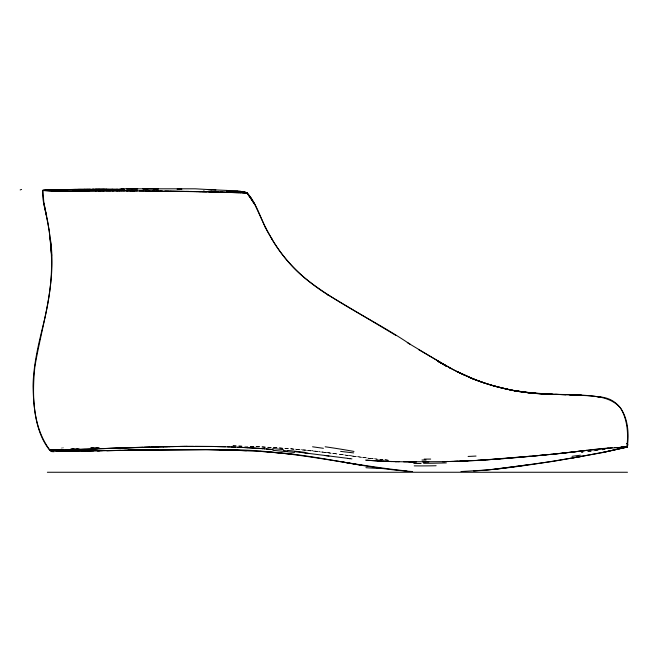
<?xml version="1.0" encoding="UTF-8"?>
<svg xmlns="http://www.w3.org/2000/svg" width="661" height="661" viewBox="0 0 661 661"><rect width="100%" height="100%" fill="white"/><g stroke="black" fill="none" stroke-linecap="round" stroke-linejoin="round"><path stroke-width="0.5" stroke-dasharray="3.31 2.48" d="M602.088 449.86L605.013 449.447M602.857 449.728L604.137 449.563M602.204 449.868L605.327 449.48M593.52 450.901L598.94 450.273M597.486 450.405L594.669 450.744M598.271 450.356L594.892 450.761M591.537 451.108L587.571 451.537L590.736 451.223M587.398 451.546L588.868 451.397M581.432 452.124L582.886 451.992L581.407 452.124M581.556 452.132L583.58 451.942M71.636 448.604L74.272 448.464M73.958 448.497L75.42 448.414M70.587 448.645L79.494 448.216M75.627 448.389L78.411 448.257M90.293 447.811L98.159 447.604M90.995 447.778L98.563 447.58M95.481 447.687L97.134 447.646M203.191 190.781L204.472 190.798M233.069 445.82L263.458 446.836L305.853 450.025M232.837 445.952L243.95 446.175M232.788 446.026L241.439 446.183M250.089 446.431L284.693 448.257L326.699 452.578M250.792 446.382L283.222 448.199M284.924 448.323L293.426 448.993M388.718 460.221L384.909 459.907M387.941 460.163L380.488 459.511M295.128 449.133L301.92 449.744M388.404 460.221L367.855 458.156L320.602 451.793M383.215 459.759L376.448 459.098M303.622 449.901L315.504 451.182M378.613 459.329L372.217 458.627M307.018 450.248L310.414 450.604M312.108 450.794L313.81 450.984M372.953 458.717L342.629 454.702M371.375 458.536L366.31 457.916M314.38 450.959L318.899 451.587M316.503 451.215L347.612 455.363M326.534 452.545L335.862 453.785M363.385 457.536L365.318 457.792M349.628 455.636L351.627 455.908M352.784 456.098L357.857 456.792M359.501 457.007L361.443 457.272M82.113 449.224A73.966 4.478 -0.6 0 1 85.715 449.092M94.92 448.819A73.966 4.478 -0.6 0 1 97.605 448.753M61.068 448.075A56.73 4.255 -0.4 0 1 63.621 447.836"/><path stroke-width="0.99" d="M94.614 189.261L52.26 189.707L42.692 190.385C41.974 202.877 47.096 214.701 48.542 226.987C50.385 238.481 51.451 250.114 51.558 261.764C51.765 281.677 48.848 301.49 44.204 320.816C38.958 342.299 33.414 363.955 33.05 386.198C33.562 407.936 35.661 432.682 49.699 450.191L57.862 451.248L76.222 451.124M572.55 457.99L602.229 452.587L627.239 447.067C630.52 425.155 624.876 397.74 597.883 396.774L601.667 397.459M626.851 447.051C628.528 433.913 627.479 419.487 620.505 407.936C607.856 393.692 586.712 396.253 569.592 394.815L581.754 395.311L541.838 393.89L552.927 394.336L526.553 392.502L513.473 390.568L536.707 393.526C513.746 391.634 491.032 386.454 469.756 377.547C485.901 384.256 502.856 388.85 520.083 391.709C495.196 387.66 471.029 379.513 448.91 367.367L451.298 368.631L418.57 349.595M46.675 216.04L43.857 202.877L42.866 190.393L50.153 189.773M245.446 192.872L246.9 192.814L251.147 198.556L246.743 192.706L245.859 192.417M42.882 190.36L47.98 189.831M410.398 344.447C375.911 321.006 337.25 304.019 304.589 277.901C290.485 266.201 279.041 251.659 270.002 235.77C261.186 222.022 258.079 205.042 247.032 192.739L218.427 192.095M49.955 450.1L174.091 446.547M625.835 447.307L605.873 451.818L579.829 456.693M577.384 451.513L601.436 448.571L627.239 447.067L602.229 452.587M246.801 192.855L244.95 192.863M527.007 465.013L487.975 469.93L460.981 471.549M493.932 469.45L553.067 461.353L582.134 456.297C546.176 462.386 510.11 468.608 473.673 471.053M627.239 447.067L622.712 447.514M215.907 189.996L195.309 188.806L142.801 188.823L158.4 188.955L153.236 188.864M582.201 450.909L612.136 447.786M581.201 451.033L568.138 452.595M586.786 450.331C545.234 455.247 503.525 459.354 461.708 461.138M574.715 451.827L576.351 451.628M574.112 451.909L558.983 453.578M567.394 452.678L561.486 453.322M560.445 453.421L554.794 454M558.669 453.603L553.117 454.165M600.75 448.728L602.179 448.588M551.431 454.33L553.307 454.14M547.895 454.652L549.754 454.487M549.696 454.487L551.497 454.314M624.124 447.406L623.026 447.489M548.068 454.652L533.253 455.983M546.383 454.809L510.771 457.957M509.069 458.106L502.244 458.684M622.902 447.505L623.538 447.456M530.196 456.247L476.631 460.502L444.39 461.675M501.393 458.759L491.999 459.478M614.87 447.588L615.68 447.53M490.288 459.602L486.868 459.833M486.009 459.891L478.316 460.353M621.943 447.125L626.24 446.935M619.977 447.249L621.571 447.15M621.745 447.133L622.455 447.084M476.664 460.436L478.547 460.337M78.709 449.546L80.634 449.455M74.61 449.753L70.719 449.918M76.379 449.637L121.12 447.976M468.046 460.874L463.336 461.072M91.722 448.959L97.498 448.753M459.849 461.213L462.907 461.089M461.204 461.155L454.289 461.403M72.396 449.802L65.158 450.034M124.433 447.861L137.934 447.406M122.772 447.918L136.62 447.464M123.789 447.885L120.368 448.001M119.467 448.034L103.372 448.555M457.792 461.271L451 461.494M48.319 189.823L49.765 189.781M450.587 461.518L452.438 461.461M137.48 447.439L139.636 447.357M138.331 447.414L143.065 447.274M155.178 446.993L163.969 446.762M140.041 447.365L149.956 447.117M157.954 446.935L151.138 447.109M163.06 446.803L166.456 446.72M151.989 447.084L153.691 447.043M442.548 461.725L444.233 461.675M445.076 461.659L403.664 461.799M165.746 446.72L168.158 446.679M151.683 447.076L144.313 447.266M167.53 446.679L169.852 446.638M50.087 189.773L52.64 189.724M169.315 446.638L172.397 446.58M50.401 189.765L51.384 189.748M70.314 189.5L66.53 189.575M68.422 189.542L65.803 189.591M70.182 189.5L73.181 189.443M59.234 450.191L54.623 450.248M86.227 450.959L75.808 451.149M138.372 450.141L124.483 450.348L151.906 449.976L59.465 451.141M71.842 189.467L72.396 189.459M172.901 446.555L185.105 446.406M174.521 446.539L175.363 446.522M99.712 450.711L81.435 451.05M64.72 189.608L65.265 189.6M72.958 189.451L79.89 189.36M64.183 189.616L65.588 189.591M73.511 189.443L76.321 189.401M175.793 446.522L178.338 446.481M87.525 450.926L93.672 450.827M124.483 450.372L97.679 450.752M64.654 189.608L62.572 189.641M71.768 451.207L76.304 451.141L70.925 451.207M63.72 189.624L61.87 189.649M52.07 189.732L54.458 189.707M172.025 446.563L187.228 446.373M62.043 189.649L60.044 189.666M76.883 189.393L77.444 189.385M81.543 190.988L59.515 191.128M180.032 446.456L183.419 446.423M428.857 461.981L423.569 462.031M61.514 189.657L58.251 189.682M53.087 189.724L53.541 189.715M77.965 189.376L78.923 189.368M79.51 191.012L123.07 190.806M77.99 191.021L83.278 190.971M76.907 191.029L78.568 191.021M81.799 190.988L84.22 190.963M150.295 450.083L208.314 449.678L246.57 450.628L205.794 449.62L127.73 450.315L158.4 450.001M72.503 451.199L65.505 451.273M79.146 189.368L80.849 189.352M59.936 189.674L57.367 189.69M53.987 189.715L55.408 189.699M42.692 190.385L67.381 191.087M77.634 191.029L65.687 191.095M83.443 190.971L85.162 190.955M85.087 190.955L86.731 190.938M76.693 191.037L72.95 191.062M86.112 190.946L87.83 190.93M57.705 450.281L55.276 450.29M89.491 189.302L90.582 189.294M92.887 189.269L93.465 189.269M80.278 189.36L81.807 189.352M88.285 189.31L90.012 189.294M81.419 189.352L82.765 189.343M86.566 189.319L88.533 189.302M92.069 189.277L109.619 189.269M54.805 189.707L55.888 189.699M82.559 189.343L87.574 189.31M95.771 189.253L95.192 189.253L97.506 189.244M55.64 189.699L58.383 189.682M87.054 190.938L88.929 190.922M87.996 190.93L96.118 190.872M95.556 190.88L98.894 190.855M98.398 190.855L100.009 190.847M183.75 446.406L212.164 446.472M138.372 450.158L151.906 450.058M83.699 189.335L85.418 189.327M96.225 189.253L98.663 189.236M99.34 190.855L101.125 190.839M100.29 190.847L102.232 190.839M102.182 190.839L103.347 190.831M103.133 190.831L104.083 190.822M185.584 446.398L193.566 446.373M425.263 462.014L422.842 462.022M103.909 190.831L105.025 190.822M105.586 190.822L106.925 190.814M132.018 188.815L137.695 188.831L126.466 188.831L148.221 188.823M98.142 189.244L100.398 189.236M106.702 190.814L108.379 190.814M61.027 191.12L51.541 190.963M107.867 190.814L109.767 190.814M109.503 190.814L110.718 190.814M99.109 189.236L102.951 189.244M110.618 190.814L113.568 190.806M118.319 190.806L116.419 190.806M112.304 190.806L120.186 190.806M119.269 190.806L121.888 190.806M194.838 446.373L213.726 446.472M47.361 472.26L627.479 472.26M123.02 190.806L124.161 190.806M124.02 190.806L124.979 190.806M59.259 191.12L51.996 190.979M120.922 188.765L132.15 188.815M101.554 189.236L102.133 189.244M102.719 189.244L103.909 189.244M121.657 190.806L144.032 190.979M125.863 190.814L129.862 190.831M103.298 189.244L104.876 189.253M112.031 189.294L117.369 189.319M104.463 189.253L124.276 189.376M105.834 189.253L106.793 189.261M110.28 189.286L112.56 189.294M116.7 189.31L118.451 189.327M226.897 191.153L238.745 191.211L244.669 192.078M126.433 190.814L127.003 190.814M127.573 190.822L128.151 190.822M184.758 191.417L180.767 191.393M186.038 191.426L178.792 191.368M119.038 189.327L119.616 189.327M119.294 189.327L124.169 189.376M185.427 191.417L188.914 191.442M164.201 191.203L170.769 191.26M186.105 191.426L188.823 191.442M120.781 189.335L122.533 189.352M129.738 190.831L130.688 190.839M130.44 190.839L133.315 190.864M160.854 191.169L168.852 191.244M162.16 191.186L160.259 191.169M162.978 191.194L144.891 190.988M227.029 191.153L237.671 191.161M131.589 190.847L132.167 190.855M132.588 190.855L134.497 190.88M139.083 190.93L149.146 191.037M165.267 191.203L178.404 191.359M180.106 191.384L172.347 191.277M414.959 461.989L408.845 461.907M123.111 189.36L123.698 189.368M133.894 190.872L137.356 190.905M148.799 191.029L150.931 191.054M159.301 191.161L157.392 191.136M160.532 191.178L156.434 191.128M152.716 191.079L153.311 191.087M416.612 462.022L394.989 461.634M151.658 191.062L155.104 191.103M171.075 191.26L171.711 191.269M189.5 191.45L190.186 191.459M153.575 191.087L156.905 191.128M169.703 191.252L216.535 192.021M189.864 191.459L192.954 191.508M206.562 191.756L202.159 191.69M492.693 385.611L511.201 390.064L530.329 393.031L520.645 391.742L542.375 393.906L532.997 393.245C555.637 395.41 578.615 393.204 601.064 397.352M207.306 191.773L200.357 191.657M190.822 191.467L194.64 191.541M213.007 446.489L225.5 446.745M201.44 191.682L198.457 191.624M207.984 191.781L208.942 191.797M239.332 192.723L226.806 192.351M214.701 446.514L215.973 446.539M226.607 191.153L240.24 191.302L247.032 192.739M199.283 191.64L200.002 191.657M208.802 191.797L225.616 192.343M198.573 191.632L196.548 191.583M236.547 192.673L243.719 192.83M245.33 192.872L244.372 192.847M394.848 461.618L396.484 461.651M209.562 191.814L210.314 191.83M194.342 191.541L197.152 191.599M240.009 192.739L240.893 192.756M216.816 446.555L235.523 447.1M399.236 461.725L378.133 461.014M236.341 192.673L226.252 192.326M244.81 192.863L243.884 192.838M394.22 461.618L389.973 461.502M211.074 191.847L211.834 191.864M392.089 461.568L383.479 461.295M224.583 192.277L222.104 192.211M241.992 192.789L242.604 192.805M243.149 192.822L244.049 192.847M224.963 192.293L225.888 192.318M555.918 394.394L566.08 394.675L554.901 394.353M212.602 191.888L218.064 192.078M222.179 192.219L220.303 192.161M233.052 450.116L219.535 449.687C282.867 448.505 344.447 464.452 407.011 471.029M388.569 461.477L381.86 461.229M227.5 446.811L229.491 446.877M217.486 192.054L218.865 192.111M230.763 446.96L247.668 447.72M235.903 450.315L264.788 451.637L294.31 454.429M237.522 447.233L238.365 447.274M383.661 461.304L365.492 460.114M239.216 447.307L240.059 447.348M51.649 190.963L43.32 190.5M51.302 190.955L50.633 190.922M241.604 447.373L253.593 448.067M380.174 461.138L381.571 461.204M227.301 190.434L207.794 189.575L211.9 189.881M49.906 190.88L43.494 190.517M247.735 447.695L257.831 448.34M378.778 461.064L366.739 460.254M626.421 446.943L626.876 447.026A62.588 0.917 -2.3 0 1 625.95 447.224M253.898 448.067L259.525 448.464M260.062 451.323L286.99 453.553M258.013 448.34L261.227 448.588M412.613 471.533C369.416 468.996 327.402 457.528 284.404 453.289M260.07 448.488L264.623 448.844M262.078 448.645L262.929 448.712M264.185 448.802L268.878 449.191M266.243 448.968L270.349 449.315M269.738 449.265L272.406 449.497M271.01 449.373L273.15 449.563M283.412 450.538L287.7 450.976M294.814 451.67L348.223 458.404M351.925 458.883L348.463 458.503M348.083 458.461L350 458.61M240.645 191.359L245.661 192.359M304.746 452.884L308.15 453.306M329.004 456.065L324.882 455.512M343.059 462.072L362.881 465.484M244.81 192.12L246.9 192.814M483.546 382.769L474.474 379.447L456.511 371.358L465.468 375.63M474.127 379.373L456.049 371.069L438.086 361.377L446.679 366.177L407.316 342.572M246.859 192.764L254.849 204.588L265.739 228.078L265.301 227.153L272.225 239.654L271.737 238.844C285.246 262.177 305.456 280.842 328.195 295.021L327.765 294.756L396.079 335.524M437.516 360.898L446.357 366.161L437.764 361.038M49.881 450.124C32.447 426.775 32.001 394.625 34.876 366.739C42.015 324.328 57.036 282.14 50.294 238.53L51.624 255.468L49.311 231.036L43.915 203.026M237.059 191.442A23.92 5.197 -8 0 1 240.009 191.583M20.177 189.947A64.1 4.941 1 0 1 21.598 189.418M51.368 450.158A62.225 0.611 -1.9 0 1 53.938 449.984M51.393 450.331A59.606 0.562 -1.6 0 1 56.929 450.034M54.053 450.703A48.41 1.008 -3 0 1 51.558 450.612M77.957 449.331A60.572 3.718 -4.6 0 1 74.106 449.505M272.877 450.356A163.994 22.259 5.8 0 1 294.492 452.455M383 468.566A161.201 34.512 12.8 0 1 365.921 467.691M421.107 463.493A108.578 22.251 -5 0 1 413.794 463.435M446.365 462.907A115.601 9.502 -2.3 0 1 423.618 463.336M607.723 448.059A54.334 0.801 -2.8 0 1 608.153 448.042M616.746 447.72A57.937 0.934 -5.7 0 1 624.645 447.208M626.306 447.233A58.589 0.826 -2.5 0 1 625.281 447.357M63.77 449.992A59.267 0.504 -1.3 0 1 49.881 449.967M56.755 450.207A58.697 1.248 -2.4 0 1 56.16 450.207M54.136 451.719A50.707 2.33 -5.2 0 1 51.004 450.843M60.011 451.397A62.704 2.214 -4 0 1 55.912 451.48M97.192 450.852A70.76 1.843 -2.1 0 1 102.562 450.628M91.879 447.984A102.926 4.85 -1.3 0 1 99.084 447.728M272.737 448.571A164.407 28.53 6 0 1 283.354 449.579M287.733 450.43A150.873 22.507 6 0 1 305.192 452.397M325.179 446.778A132.374 18.004 6.1 0 1 353.99 451.438M323.403 448.307A128.672 7.866 8.7 0 1 312.579 446.786M353.676 452.892A164.027 28.944 11.6 0 1 340.597 451.372M426.081 460.056A136.777 5.395 -0.3 0 1 421.958 460.015M430.675 459.073A110.775 11.344 -2.3 0 1 424.139 459.106M436.128 465.741A111.816 15.914 -3.4 0 1 414.24 465.865M447.885 461.461A121.624 7.924 -2.1 0 1 445.382 461.527M476.036 456.057A228.681 55.144 -2.8 0 1 468.112 456.445M572.029 456.321A89.979 4.792 -8.4 0 1 580.49 455.198M626.496 443.548A59.581 7.213 -10.3 0 1 627.752 445.374M621.447 447.051A53.748 0.471 -4.5 0 1 624.488 446.886M624.785 447.142A61.101 0.843 -2.9 0 1 626.884 447.274M-17.244 190.277A115.031 4.726 0.3 0 1 -16.302 189.98M120.781 450.422L106.776 450.662L120.781 450.422M181.742 189.153L177.222 189.153L181.742 189.153M254.518 204.059L250.651 197.912L254.849 204.588L254.518 204.059M626.835 446.902A57.895 1.033 -5.6 0 0 626.777 446.886"/></g></svg>
